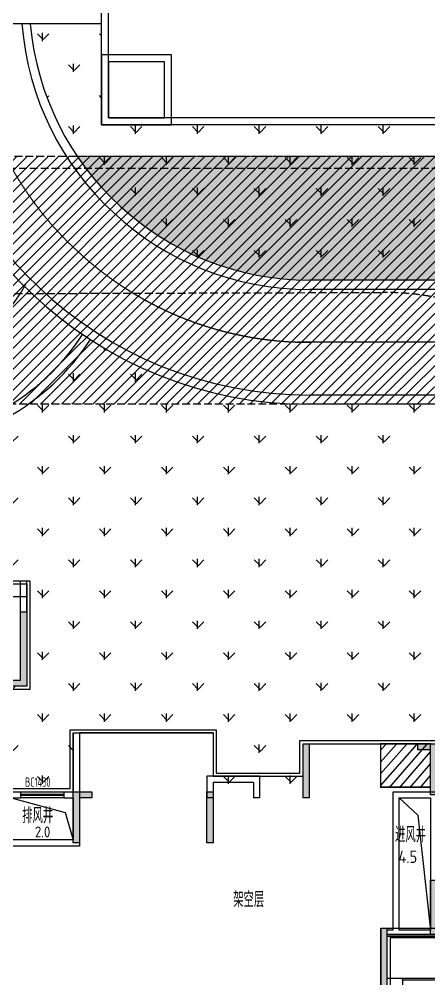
# Model space of a CAD drawing. Header units: millimetres. Extents: x 36720183 to 38160956, y 58934012 to 60388477.
# Drawn here: x 37267912 to 37281101, y 59293687 to 59324628 of the extents above; entities that cross this region are included whole.
import ezdxf

# ---------------------------------------------------------------- set-up
doc = ezdxf.new("R2010")
doc.units = ezdxf.units.MM
doc.header["$LTSCALE"] = 1000
doc.header["$MEASUREMENT"] = 0
doc.linetypes.add('ACAD_ISO04W100', pattern=[30, 24, -3, 0, -3])
doc.linetypes.add('DASH', pattern=[0.35, 0.25, -0.1])
for name, color, linetype in [('2014-01-17陈潇霏修改', 6, 'Continuous'), ('@ 绿化', 8, 'Continuous'), ('@PAVE', 9, 'Continuous'), ('@YL', 2, 'Continuous'), ('@ZJ20130828', 92, 'Continuous'), ('@扑救面填充', 8, 'Continuous'), ('@植草板', 8, 'Continuous'), ('Axis', 6, 'Continuous'), ('C_Hatch', 41, 'Continuous'), ('C_Wall', 6, 'Continuous'), ('DIM_SYMB', 3, 'Continuous'), ('DL_道路中线_支路网_', 4, 'ACAD_ISO04W100'), ('j-建筑提资说明', 5, 'Continuous'), ('PUB_HATCH', 8, 'Continuous'), ('PUB_TEXT', 7, 'Continuous'), ('STAIR', 2, 'Continuous'), ('WALL', 4, 'Continuous'), ('WINDOW', 2, 'Continuous'), ('WINDOW_TEXT', 3, 'Continuous'), ('扑救面', 2, 'Continuous')]:
    doc.layers.add(name, color=color, linetype=linetype)
doc.layers.add('水管井及降板', color=3, linetype='Continuous', plot=False)
doc.styles.add('_TCH_DIM', font='SIMPLEX', dxfattribs={"bigfont": 'GBCBIG'})
doc.styles.add('_TEL_DIM', font='superos.shx', dxfattribs={"width": 0.8, "height": 3.5, "bigfont": 'haiwenzw.shx'})
doc.styles.get("Standard").update_dxf_attribs({"font": 'gbenor.shx', "bigfont": 'gbcbig.shx'})
pattern_1 = [(90, (0, 0), (-997.7954749999999, 997.7954750000001), [264.58066, -1731.01015]), (45, (0, 0), (-997.7961550815103, 997.7961550815104), [264.58066, -1146.51615]), (135, (0, 0), (-997.7961550815104, -997.7961550815103), [264.58066, -1146.51615])]

# ---------------------------------------------------------------- blocks, each defined once
blk = doc.blocks.new('2014-1-1-G-D2')
at = {"layer": 'C_Hatch'}
h = blk.add_hatch(color=256, dxfattribs=at)
h.paths.add_polyline_path([(3171986.775314488, -850136.5450167041), (3171986.775314488, -849336.5450167041), (3172186.775314488, -849336.5450167041), (3172186.775314488, -850336.5450167041), (3170536.775409855, -850336.5450167041), (3170536.775409855, -850136.5450167041)])
h.paths.add_polyline_path([(3166686.775315139, -842736.5453980354), (3168336.775314766, -842736.5453980354), (3168336.775314766, -842536.5453979976), (3166686.775315139, -842536.5453979976)])
h.paths.add_polyline_path([(3185486.775314115, -851686.5453929105), (3185486.775314115, -851886.5450140969), (3186086.775314115, -851886.5450140969), (3186086.775314115, -850236.5450140969), (3185886.775314115, -850236.5450140969), (3185886.775313929, -851686.5453929105)])
h.paths.add_polyline_path([(3178186.775313556, -835036.5453978933), (3178186.775313556, -837836.5453981739), (3177986.775313556, -837836.5453981739), (3177986.775313556, -835036.5453978933)])
h.paths.add_polyline_path([(3179286.775313556, -838136.545397894), (3179486.727080836, -838136.546825342), (3179486.775313556, -840536.5453981739), (3178886.775313556, -840536.5453981739), (3178886.775313556, -840336.5453981739), (3179286.775313556, -840336.5453981739)])
h.paths.add_polyline_path([(3175086.775313558, -834336.5453981739), (3176786.775313742, -834336.5453981739), (3176786.775313742, -834536.5453981739), (3175086.775313558, -834536.5453981739)])
h.paths.add_polyline_path([(3153486.775313929, -851436.5450167041), (3153486.775313929, -851236.5450167041), (3153086.775313929, -851236.5450167041), (3153086.775313929, -848336.6300844532), (3152886.775313929, -848336.6300844532), (3152886.775313929, -851436.5450167041)])
h.paths.add_polyline_path([(3165186.816513032, -845236.5454129821), (3165186.775314488, -844136.5453981739), (3167186.775314488, -844136.5453981739), (3167186.775314488, -844836.545207439), (3167386.775314488, -844836.545207439), (3167386.775314488, -844136.5453981739), (3167386.775314488, -843936.5453981739), (3167186.775314488, -843936.5453981739), (3164986.775314488, -843936.5453981739), (3164986.816513032, -845236.5454129821)])
h.paths.add_polyline_path([(3162986.692917027, -843936.5453980186), (3162386.692917027, -843936.5453980186), (3162386.692917027, -844136.5453980186), (3162786.692917027, -844136.5453980186), (3162786.692917027, -845586.4553713184), (3162986.692917027, -845586.4553713184)])
h.paths.add_polyline_path([(3168086.775314488, -860536.5453981739), (3168086.775314488, -859936.5446352344), (3168286.775314488, -859936.5446352344), (3168286.775314488, -860336.5453981739), (3169786.775325663, -860336.5453981746), (3169786.775325663, -860536.5453981746)])
h.paths.add_polyline_path([(3172186.775314488, -853836.5446352344), (3172186.775314488, -854036.5446352344), (3172586.775314488, -854036.5446352344), (3172586.775314488, -856036.5453982193), (3172786.775314488, -856036.5453982193), (3172786.775314488, -853836.5446352344)])
h.paths.add_polyline_path([(3165186.775314488, -846736.545207439), (3165186.775314488, -849136.5451120716), (3164986.775314488, -849136.5451120716), (3164986.775314488, -846736.545207439)])
h.paths.add_polyline_path([(3184486.775314488, -842836.5453981739), (3184086.775314488, -842836.5453981739), (3184086.775314488, -843036.5453981739), (3184286.775314488, -843036.5453981739), (3184286.775314488, -844486.545207439), (3184486.775314488, -844486.545207439)])
h.paths.add_polyline_path([(3155386.692917027, -842386.6300844532), (3155386.775314533, -844136.5453980188), (3155586.775314533, -844136.5453980188), (3155586.692917027, -842386.6300844532)])
h.paths.add_polyline_path([(3151886.692917027, -842386.6300844532), (3151286.692917027, -842386.6300844532), (3151286.692917027, -844036.6300844532), (3151486.692917027, -844036.6300844532), (3151486.692917027, -842586.6300844532), (3151886.692917027, -842586.6300844532)])
h.paths.add_polyline_path([(3165786.775314488, -835036.5453978933), (3165786.775314488, -837836.5453981739), (3165986.775314488, -837836.5453981739), (3165986.775314488, -835036.5453978933)])
h.paths.add_polyline_path([(3164686.775314488, -838136.545397894), (3164486.775314488, -838136.545397894), (3164486.775314488, -840536.5453981739), (3165086.775314488, -840536.5453981739), (3165086.775314488, -840336.5453981739), (3164686.775314488, -840336.5453981739)])
h.paths.add_polyline_path([(3158486.775314115, -843936.5453980186), (3158486.775314115, -845586.4553713184), (3158686.775314115, -845586.4553713184), (3158686.775314115, -843936.5453980186)])
h.paths.add_polyline_path([(3151286.692917027, -846786.6301321369), (3151286.692917027, -848536.6300844532), (3151486.692917027, -848536.6300844532), (3151486.692917027, -846786.6301321369)])
h.paths.add_polyline_path([(3168886.775314486, -834336.5453981739), (3167186.775314301, -834336.5453981739), (3167186.775314301, -834536.5453981739), (3168886.775314486, -834536.5453981739)])
h.paths.add_polyline_path([(3170086.775314488, -851236.5450167041), (3168486.775314488, -851236.5450167041), (3168486.775314488, -851436.5450167041), (3170086.775314488, -851436.5450167041)])
h.paths.add_polyline_path([(3160886.778366245, -851236.5450167041), (3158486.778366245, -851236.5450167041), (3158486.778366245, -851436.5450167041), (3160886.778366245, -851436.5450167041)])
h.paths.add_polyline_path([(3169386.775314488, -844436.545207439), (3169386.775314488, -845036.545207439), (3169586.775314488, -845036.545207439), (3169586.775314488, -844636.545207439), (3172186.775314488, -844636.545207439), (3172186.775314488, -844436.545207439)])
h.paths.add_polyline_path([(3171886.775314115, -838236.5453981739), (3171886.775314115, -840636.545398129), (3172086.775314115, -840636.545398129), (3172086.775314115, -838236.5453981739)])
h.paths.add_polyline_path([(3157686.778366245, -856636.5446352344), (3157686.775406964, -859836.5453981746), (3157886.775406964, -859836.5453981746), (3157886.778366245, -856636.5446352344)])
h.paths.add_polyline_path([(3156786.778366245, -854036.5446352344), (3157186.77226273, -854036.5446352344), (3157186.77226273, -853836.5446352344), (3156586.778366245, -853836.5446352344), (3156586.778366245, -856036.5453982193), (3156786.778366245, -856036.5453982193)])
h.paths.add_polyline_path([(3161286.778366245, -852936.5450167041), (3159286.778366245, -852936.5450167041), (3159286.778366245, -853136.5450167041), (3161286.778366245, -853136.5450167041)])
h.paths.add_polyline_path([(3170086.775314488, -852936.5450167041), (3168086.775314488, -852936.5450167041), (3168086.775314488, -853136.5450167041), (3170086.775314488, -853136.5450167041)])
h.paths.add_polyline_path([(3171486.775314488, -856636.5446352344), (3171486.775314488, -859836.5453981746), (3171686.775314488, -859836.5453981746), (3171686.775314488, -856636.5446352344)])
h.paths.add_polyline_path([(3174386.775314488, -848686.5450166557), (3174186.775314488, -848686.5450166557), (3174186.775314488, -850336.5450167041), (3174786.775314488, -850336.5450167041), (3174786.775314488, -850136.5450167041), (3174386.775314488, -850136.5450167041)])
h.paths.add_polyline_path([(3181786.775314488, -850136.5450167041), (3181786.775314488, -851886.5450167041), (3181986.775314488, -851886.5450167041), (3181986.775314488, -850136.5450167041)])
h.paths.add_polyline_path([(3185886.775314488, -845736.545207439), (3185886.775314488, -847486.5451061111), (3186086.775314488, -847486.5451061111), (3186086.775314488, -845736.545207439)])
h.paths.add_polyline_path([(3178486.775313929, -842836.554934917), (3178486.775313929, -844486.554934917), (3178686.775313929, -844486.554934917), (3178686.775313929, -843036.554934917), (3179336.903487385, -843036.5453954004), (3179336.903487385, -842836.5453954004)])
h.paths.add_polyline_path([(3161286.775314488, -860536.5453981739), (3159586.775326222, -860536.5453981746), (3159586.775326222, -860336.5453981746), (3161086.775314488, -860336.5453981739), (3161086.775314488, -859936.5446352344), (3161286.775314488, -859936.5446352344)])
at = {"layer": 'C_Wall'}
for points in [[(3168886.775314486, -834336.5453981739), (3167186.775314301, -834336.5453981739), (3167186.775314301, -834536.5453981739), (3168886.775314486, -834536.5453981739)], [(3175086.775313558, -834336.5453981739), (3176786.775313742, -834336.5453981739), (3176786.775313742, -834536.5453981739), (3175086.775313558, -834536.5453981739)], [(3165786.775314488, -835036.5453978933), (3165786.775314488, -837836.5453981739), (3165986.775314488, -837836.5453981739), (3165986.775314488, -835036.5453978933)], [(3178186.775313556, -835036.5453978933), (3178186.775313556, -837836.5453981739), (3177986.775313556, -837836.5453981739), (3177986.775313556, -835036.5453978933)], [(3164686.775314488, -838136.545397894), (3164486.775314488, -838136.545397894), (3164486.775314488, -840536.5453981739), (3165086.775314488, -840536.5453981739), (3165086.775314488, -840336.5453981739), (3164686.775314488, -840336.5453981739)], [(3179286.775313556, -838136.545397894), (3179486.727080836, -838136.546825342), (3179486.775313556, -840536.5453981739), (3178886.775313556, -840536.5453981739), (3178886.775313556, -840336.5453981739), (3179286.775313556, -840336.5453981739)], [(3171886.775314115, -838236.5453981739), (3171886.775314115, -840636.545398129), (3172086.775314115, -840636.545398129), (3172086.775314115, -838236.5453981739)], [(3155386.692917027, -842386.6300844532), (3155386.775314533, -844136.5453980188), (3155586.775314533, -844136.5453980188), (3155586.692917027, -842386.6300844532)], [(3166686.775315139, -842736.5453980354), (3168336.775314766, -842736.5453980354), (3168336.775314766, -842536.5453979976), (3166686.775315139, -842536.5453979976)], [(3178486.775313929, -842836.554934917), (3178486.775313929, -844486.554934917), (3178686.775313929, -844486.554934917), (3178686.775313929, -843036.554934917), (3179336.903487385, -843036.5453954004), (3179336.903487385, -842836.5453954004)], [(3184486.775314488, -842836.5453981739), (3184086.775314488, -842836.5453981739), (3184086.775314488, -843036.5453981739), (3184286.775314488, -843036.5453981739), (3184286.775314488, -844486.545207439), (3184486.775314488, -844486.545207439)], [(3158486.775314115, -843936.5453980186), (3158486.775314115, -845586.4553713184), (3158686.775314115, -845586.4553713184), (3158686.775314115, -843936.5453980186)], [(3169386.775314488, -844436.545207439), (3169386.775314488, -845036.545207439), (3169586.775314488, -845036.545207439), (3169586.775314488, -844636.545207439), (3172186.775314488, -844636.545207439), (3172186.775314488, -844436.545207439)], [(3185886.775314488, -845736.545207439), (3185886.775314488, -847486.5451061111), (3186086.775314488, -847486.5451061111), (3186086.775314488, -845736.545207439)], [(3151286.692917027, -846786.6301321369), (3151286.692917027, -848536.6300844532), (3151486.692917027, -848536.6300844532), (3151486.692917027, -846786.6301321369)], [(3153486.775313929, -851436.5450167041), (3153486.775313929, -851236.5450167041), (3153086.775313929, -851236.5450167041), (3153086.775313929, -848336.6300844532), (3152886.775313929, -848336.6300844532), (3152886.775313929, -851436.5450167041)], [(3174386.775314488, -848686.5450166557), (3174186.775314488, -848686.5450166557), (3174186.775314488, -850336.5450167041), (3174786.775314488, -850336.5450167041), (3174786.775314488, -850136.5450167041), (3174386.775314488, -850136.5450167041)], [(3171986.775314488, -850136.5450167041), (3171986.775314488, -849336.5450167041), (3172186.775314488, -849336.5450167041), (3172186.775314488, -850336.5450167041), (3170536.775409855, -850336.5450167041), (3170536.775409855, -850136.5450167041)], [(3181786.775314488, -850136.5450167041), (3181786.775314488, -851886.5450167041), (3181986.775314488, -851886.5450167041), (3181986.775314488, -850136.5450167041)], [(3185486.775314115, -851686.5453929105), (3185486.775314115, -851886.5450140969), (3186086.775314115, -851886.5450140969), (3186086.775314115, -850236.5450140969), (3185886.775314115, -850236.5450140969), (3185886.775313929, -851686.5453929105)], [(3160886.778366245, -851236.5450167041), (3158486.778366245, -851236.5450167041), (3158486.778366245, -851436.5450167041), (3160886.778366245, -851436.5450167041)], [(3170086.775314488, -851236.5450167041), (3168486.775314488, -851236.5450167041), (3168486.775314488, -851436.5450167041), (3170086.775314488, -851436.5450167041)], [(3161286.778366245, -852936.5450167041), (3159286.778366245, -852936.5450167041), (3159286.778366245, -853136.5450167041), (3161286.778366245, -853136.5450167041)], [(3170086.775314488, -852936.5450167041), (3168086.775314488, -852936.5450167041), (3168086.775314488, -853136.5450167041), (3170086.775314488, -853136.5450167041)], [(3157686.778366245, -856636.5446352344), (3157686.775406964, -859836.5453981746), (3157886.775406964, -859836.5453981746), (3157886.778366245, -856636.5446352344)], [(3171486.775314488, -856636.5446352344), (3171486.775314488, -859836.5453981746), (3171686.775314488, -859836.5453981746), (3171686.775314488, -856636.5446352344)]]:
    blk.add_lwpolyline(points, close=True, dxfattribs=at)
for points in [[(3151886.692917027, -842386.6300844532), (3151286.692917027, -842386.6300844532), (3151286.692917027, -844036.6300844532), (3151486.692917027, -844036.6300844532), (3151486.692917027, -842586.6300844532), (3151886.692917027, -842586.6300844532), (3151886.692917027, -842386.6300844532)], [(3162986.692917027, -843936.5453980186), (3162386.692917027, -843936.5453980186), (3162386.692917027, -844136.5453980186), (3162786.692917027, -844136.5453980186), (3162786.692917027, -845586.4553713184), (3162986.692917027, -845586.4553713184), (3162986.692917027, -843936.5453980186)], [(3165186.816513032, -845236.5454129821), (3165186.775314488, -844136.5453981739), (3167186.775314488, -844136.5453981739), (3167186.775314488, -844836.545207439), (3167386.775314488, -844836.545207439), (3167386.775314488, -844136.5453981739), (3167386.775314488, -843936.5453981739), (3167186.775314488, -843936.5453981739), (3167186.775314488, -843936.5453981739), (3164986.775314488, -843936.5453981739), (3164986.816513032, -845236.5454129821), (3165186.816513032, -845236.5454129821)], [(3165186.775314488, -846736.545207439), (3165186.775314488, -849136.5451120716), (3164986.775314488, -849136.5451120716), (3164986.775314488, -846736.545207439), (3165186.775314488, -846736.545207439)], [(3156786.778366245, -854036.5446352344), (3157186.77226273, -854036.5446352344), (3157186.77226273, -853836.5446352344), (3156586.778366245, -853836.5446352344), (3156586.778366245, -856036.5453982193), (3156786.778366245, -856036.5453982193), (3156786.778366245, -854036.5446352344)], [(3172186.775314488, -853836.5446352344), (3172186.775314488, -854036.5446352344), (3172586.775314488, -854036.5446352344), (3172586.775314488, -856036.5453982193), (3172786.775314488, -856036.5453982193), (3172786.775314488, -853836.5446352344), (3172186.775314488, -853836.5446352344)], [(3161086.775314488, -860336.5453981739), (3161086.775314488, -859936.5446352344), (3161286.775314488, -859936.5446352344), (3161286.775314488, -860536.5453981739)], [(3168086.775314488, -860536.5453981739), (3168086.775314488, -859936.5446352344), (3168286.775314488, -859936.5446352344), (3168286.775314488, -860336.5453981739), (3169786.775325663, -860336.5453981746), (3169786.775325663, -860536.5453981746), (3168086.775314488, -860536.5453981739)], [(3161286.775314488, -860536.5453981739), (3159586.775326222, -860536.5453981746), (3159586.775326222, -860336.5453981746), (3161086.775314488, -860336.5453981739)]]:
    blk.add_lwpolyline(points, dxfattribs=at)
blk = doc.blocks.new('we213421ads')
at = {"layer": '2014-01-17陈潇霏修改'}
blk.add_line((8492449.93234997, 437106.9401780684), (8492449.93234997, 437106.9401780684), dxfattribs=at)
at = {"layer": 'WALL'}
for p, q in [((8492649.93237387, 438006.9403687511), (8493449.93237387, 438006.9403687511)), ((8492649.93237387, 438006.9403687511), (8492649.93237387, 437906.9403687511)), ((8492649.93237387, 437906.9403687511), (8493449.93237387, 437906.9403687511)), ((8493449.93237387, 438006.9403687511), (8493449.93237387, 437906.9403687511)), ((8499049.932374572, 438006.9403688455), (8498049.932374429, 438006.9403687511)), ((8498049.932374429, 437706.9403687511), (8498049.932374429, 438006.9403687511)), ((8499049.9323744, 436306.9401781177), (8499049.932374572, 438006.9403688455)), ((8498749.932374626, 437706.940368238), (8498049.932374429, 437706.9403687511)), ((8498749.9323744, 436306.9401781107), (8498749.932374626, 437706.940368238)), ((8501749.823874274, 435806.9416063223), (8501749.832441026, 437006.9416058604)), ((8501749.832441026, 437006.9416058604), (8501949.83244102, 437006.9401780684)), ((8501949.823874269, 435806.9401785303), (8501949.83244102, 437006.9401780684)), ((8489549.849976968, 435806.9401782993), (8489549.932388198, 436506.9223810295)), ((8489549.932388198, 436506.9223810295), (8489749.932386812, 436506.8988343654)), ((8489749.849975582, 435806.9166316352), (8489749.932386812, 436506.8988343654)), ((8492449.932374429, 436306.9401775319), (8492449.932373945, 436506.9403681615)), ((8492449.932373945, 436506.9403681615), (8492749.932373945, 436506.940368888)), ((8492449.932374429, 436306.9401775319), (8492749.932374429, 436306.9401782583)), ((8492749.932374429, 436306.9401782583), (8492749.932373945, 436506.940368888)), ((8498749.9323744, 436306.9401781107), (8499049.9323744, 436306.9401781177)), ((8489549.849976968, 435806.9401782993), (8489749.849975582, 435806.9166316352)), ((8501749.823874274, 435806.9416063223), (8501949.823874269, 435806.9401785303)), ((8488249.932374429, 432706.9401782993), (8488249.932374429, 433706.9401780162)), ((8488249.932374429, 433706.9401780162), (8488449.932374429, 433706.9401780162)), ((8488449.932374429, 432706.9401782993), (8488449.932374429, 433706.9401780162)), ((8503049.932373125, 432706.9401782993), (8503049.932373125, 433706.9401780162)), ((8503049.932373125, 433706.9401780162), (8503249.932373125, 433706.9401780162)), ((8503249.932373125, 432706.9401782993), (8503249.932373125, 433706.9401780162)), ((8488249.932374429, 432706.9401782993), (8488449.932374429, 432706.9401782993)), ((8503049.932373125, 432706.9401782993), (8503249.932373125, 432706.9401782993)), ((8504749.932372048, 428805.6681284038), (8504949.932371894, 428805.6759761787)), ((8504749.932372048, 428805.6681284038), (8504750.014770586, 426906.9483012194)), ((8504949.932371894, 428805.6759761788), (8504950.014770431, 426906.9561489944))]:
    blk.add_line(p, q, dxfattribs=at)
at = {"layer": 'WINDOW', "linetype": 'DASH', "ltscale": 1000}
for p, q in [((8492449.932374213, 437106.9401780684), (8492449.904656382, 438007.0296719166)), ((8492449.904656382, 438007.0296719166), (8492649.93237387, 438006.9403687511)), ((8498049.932374429, 437906.9401779715), (8493449.93237387, 437906.9401779715)), ((8492449.93234997, 437107.7274064702), (8492449.932373945, 436506.8510645092)), ((8491149.569821436, 428005.6759935461), (8491149.899681093, 430305.6758071372)), ((8509249.56982125, 428805.6759761788), (8504949.936349533, 428805.5072633974)), ((8483149.931912122, 428106.9403694234), (8483149.77706518, 425705.6759923764)), ((8489249.56982125, 428005.6759935476), (8491149.569821436, 428005.6759935461)), ((8481549.555019226, 425237.3285196052), (8481549.555019226, 425237.2555550719)), ((8481549.555019226, 425237.2555550719), (8481549.623448163, 425106.9403757095)), ((8481649.555019226, 425237.3366263009), (8481649.53349286, 425237.3366245557)), ((8516449.652218152, 422305.6759760844), (8514849.56982125, 422305.6759760844)), ((8514949.569820859, 422206.8035807822), (8516549.932265919, 422206.9449155156)), ((8514949.569820859, 422206.8035807822), (8514949.56981573, 420505.133044998))]:
    blk.add_line(p, q, dxfattribs=at)
for points in [[(8483149.931912122, 428106.9403694234), (8491049.932373684, 428106.940369647), (8491049.932374116, 429606.9051858254), (8491049.655161828, 429605.6409965571), (8491049.57276417, 430205.6759884723), (8488149.849977154, 430206.9401777852), (8487649.932374243, 430206.9401777852), (8487649.932374243, 431006.9401779715), (8487649.932374243, 433806.9401780162), (8489449.932374429, 433806.9401780162), (8489449.932374429, 437106.9401780684), (8492449.932374213, 437106.9401780684)], [(8489549.932374429, 435706.9401779715), (8489049.932374429, 435706.9401779715), (8489049.932374429, 437006.9401780684), (8492449.932373922, 437006.9401780684)], [(8499049.932374429, 437106.9401780684), (8502049.82941277, 437106.9401780684), (8502049.932374801, 435706.9401782099)], [(8501949.932374801, 435706.9401782099), (8502449.932374801, 435706.9401782099), (8502449.932374801, 437006.9401780684), (8499049.932374429, 437006.9401780684)], [(8501949.932374801, 435706.9401782099), (8501949.932374801, 433606.9401780162), (8503249.932373125, 433606.9401780162), (8503249.555018855, 430306.9401754611), (8501049.932372477, 430306.9901163731), (8501049.932372477, 428106.9483012045), (8500549.932372663, 428106.9483006911), (8500549.932372663, 426906.9483010704), (8504750.014770586, 426906.9483012194), (8504750.014770586, 428806.8692863033)], [(8502049.932374801, 435706.9401782099), (8502049.932374801, 433706.9401780162), (8503350.312821329, 433706.9401780162), (8503349.555018855, 430206.9901163731), (8501149.932372477, 430206.9901163731), (8501149.932372477, 428006.9483013072), (8500649.932372663, 428006.9483007938), (8500649.932372663, 427006.9483010739), (8504650.014770586, 427006.9483012158), (8504650.014770586, 428906.8694389253), (8504650.014770586, 428906.8694389253)], [(8488249.932374429, 431106.9401779715), (8487749.932374243, 431106.9401779715), (8487749.932374243, 433706.9401780162), (8489549.932374429, 433706.9401780162)], [(8488849.932374429, 430306.9401777852), (8491149.569821436, 430305.6759884723), (8491149.899681093, 430305.6758071372)], [(8504650.014770586, 428906.8622658234), (8509349.932526296, 428906.8622658234), (8509349.929473989, 427505.6760964641), (8512049.937545683, 427505.668710908), (8512050.020098317, 428556.8223172495), (8516549.64766318, 428555.5633300407), (8516549.932265919, 422206.9449155156)], [(8509249.932526294, 428805.6759761788), (8509249.932526296, 428805.6759761788), (8509249.929321367, 427405.6763700024), (8512149.932219427, 427405.6684373839), (8512150.014770586, 428456.7943350166), (8516449.652218152, 428455.5913046611), (8516449.569820875, 422305.5913046611)], [(8481549.555019226, 425237.2380921726), (8481549.555019226, 425705.6759923764), (8483149.775916092, 425705.6759923764)], [(8481649.623448163, 425106.9638496081), (8481649.555019226, 425605.6759923764), (8483249.932373125, 425605.6759923764)], [(8481649.623448163, 425106.9403025203), (8481549.554355025, 425106.9401804988)]]:
    blk.add_lwpolyline(points, dxfattribs=at)
blk = doc.blocks.new('fsdf12312')
at = {"layer": 'DIM_SYMB'}
blk.add_lwpolyline([(6641369.264358278, 390233.0963138854), (6638454.899579208, 390233.0963139152)], dxfattribs=at)
for points in [[(6643041.334750582, 388061.5553995659, 0, 0, 0), (6641991.334750574, 388061.5553995733, 80.00000000000001, 0, 0), (6641691.334750574, 388061.5553995733, 0, 0, 0)], [(6643041.334750582, 387147.2423652782, 0, 0, 0), (6642421.327744219, 387147.2423652857, 80.00000000000001, 0, 0), (6642121.327744219, 387147.2423652857, 0, 0, 0)]]:
    blk.add_lwpolyline(points, format="xyseb", dxfattribs=at)
at = {"layer": 'STAIR'}
for p, q in [((6639854.899545703, 390233.0962969651), (6639854.899545841, 390733.096327461)), ((6642934.899545703, 390233.2469656681), (6642934.899545703, 390733.0963278328)), ((6639854.899545703, 390233.0962969651), (6638454.899545703, 390233.0962969725)), ((6638454.899545703, 390233.0962969725), (6638454.899545681, 387333.0962969725)), ((6639854.899432961, 388893.0962842991), (6639854.899545703, 390233.0962969651)), ((6642874.899650645, 390233.0962761333), (6639854.899545703, 390233.0962969651)), ((6639854.899637122, 388893.0962842991), (6639854.899545703, 390233.0962969651)), ((6640134.899637122, 388893.0962816392), (6640134.899545703, 390233.0962969651)), ((6640414.899637122, 388893.0962789868), (6640414.899545703, 390233.0962969576)), ((6640694.899637122, 388893.0962763344), (6640694.899545703, 390233.0962969576)), ((6640974.899637122, 388893.0962736746), (6640974.899545703, 390233.0962969576)), ((6641254.899279978, 388893.0962710222), (6641254.899545703, 390233.0962969576)), ((6641534.899279978, 388893.0962683698), (6641534.899545703, 390233.0962969502)), ((6641814.899637122, 388893.0962657099), (6641814.899545703, 390233.0962969502)), ((6642094.899637114, 388893.0962630575), (6642094.899545703, 390233.0962969502)), ((6642374.899637122, 388893.0962604051), (6642374.899545703, 390233.0962969502)), ((6642654.899637122, 388893.0962577527), (6642654.899545703, 390233.0962969427)), ((6642874.899603467, 388733.0963421082), (6642874.899545711, 390233.0962969427)), ((6642874.899545711, 390233.0962969427), (6642934.899545711, 390233.0962969427)), ((6642934.899545703, 390233.0962969427), (6642874.899650645, 390233.0962761333)), ((6642934.899545696, 388833.0962969427), (6642934.899545703, 390233.0962969427)), ((6642934.899603467, 388673.0963421082), (6642934.899545711, 390233.0962969427)), ((6642874.899545703, 388893.0962969427), (6639704.899569023, 388893.0963269984)), ((6639704.899569023, 388893.0963269984), (6639704.899569016, 388673.0963421305)), ((6639704.899569016, 388673.0963421305), (6642934.899603467, 388673.0963421082)), ((6642874.899545703, 388833.0962969427), (6639764.899569023, 388833.0963269984)), ((6639764.899569023, 388833.0963269984), (6639764.899569016, 388733.0963421305)), ((6639764.899569016, 388733.0963421305), (6642874.899603467, 388733.0963421082)), ((6639854.899438564, 388733.0963339498), (6639854.899432953, 388833.0962521796)), ((6639854.899545681, 387333.0962969651), (6639854.899443071, 388673.0963937183)), ((6642874.900989991, 388833.0962761333), (6639854.899545696, 388833.0962969651)), ((6639854.899545688, 388733.0962969651), (6642874.902639594, 388733.0962761333)), ((6639854.899637114, 388673.0963937258), (6639854.899545681, 387333.0962969651)), ((6640134.899279971, 388673.0963937258), (6640134.899545681, 387333.0962969651)), ((6640414.899637114, 388673.0963937183), (6640414.899545681, 387333.0962969576)), ((6640694.899279971, 388673.0963937183), (6640694.899545681, 387333.0962969576)), ((6640974.899637122, 388673.0963937183), (6640974.899545681, 387333.0962969576)), ((6641254.899637122, 388673.0963937183), (6641254.899545681, 387333.0962969576)), ((6641534.899637114, 388673.0963937109), (6641534.899545681, 387333.0962969502)), ((6641814.899637114, 388673.0963937109), (6641814.899545681, 387333.0962969502)), ((6642094.899637114, 388673.0963937109), (6642094.899545681, 387333.0962969502)), ((6642374.899279971, 388673.0963937034), (6642374.899545681, 387333.0962969502)), ((6642654.899279978, 388673.0963937034), (6642654.899545681, 387333.0962969427)), ((6642874.899545703, 388833.0962969427), (6642874.899545703, 388893.0962969427)), ((6642934.899545688, 388733.0962969427), (6642934.892244842, 388673.1066708778)), ((6642934.892244842, 388673.1066708778), (6642934.899637122, 388673.0963937034)), ((6642934.899637122, 388673.0963937034), (6642934.899545681, 387333.0962969427)), ((6638454.899545681, 387333.0962969725), (6639854.899545681, 387333.0962969651)), ((6639854.899545681, 387333.0962969651), (6642934.899545681, 387333.0962969427)), ((6639854.899545681, 387333.0962969651), (6639854.899545542, 386833.0963104274)), ((6642934.899545681, 387333.0962969427), (6642934.899545681, 386833.0963107934))]:
    blk.add_line(p, q, dxfattribs=at)
at = {"layer": 'WALL'}
blk.add_line((6638454.899562735, 390733.0963278477), (6638454.899585795, 390033.0963078727), dxfattribs=at)
at = {"layer": 'PUB_TEXT', "style": '_TCH_DIM'}
for p in [(6643146.334750582, 387886.5553995659), (6643146.334750582, 386972.2423652782)]:
    blk.add_text('下', height=337.5886524822695, dxfattribs=at).set_placement(p)
blk = doc.blocks.new('T4scpm')
at = {"layer": '水管井及降板', "ltscale": 0.5}
h = blk.add_hatch(dxfattribs=at)
h.set_pattern_fill('ANSI31', color=6, scale=2000, angle=3.891542205998133, style=0)
h.set_pattern_definition([(48.89154220599814, (-33116474.47446417, -61870314.04827593), (-188.3665861888746, 164.3716192277404), [])])
h.paths.add_polyline_path([(255319.7042991966, 54090.34459382296), (255319.7040230781, 52690.34459381551), (256929.1633261144, 52690.34428330511), (256929.1636022404, 54090.34428330511)])
at = {"layer": 'Axis', "color": 6}
for p, q in [((242622.0387009978, 58863.42127624154), (243922.0387009978, 58863.42127624154)), ((243922.0387009978, 58863.42127624154), (243922.0387009978, 55963.42127596587)), ((243922.0387009978, 55963.42127596587), (241722.0387008116, 55963.42127605528)), ((245422.0387009978, 52563.42127619684), (245422.0387009978, 54463.42126119882)), ((245422.0387009978, 54463.42126119882), (249922.0387015566, 54463.42126119882)), ((249922.0387015566, 54463.42126119882), (249922.03564924, 53063.42165502161)), ((252822.0481118336, 52563.2847244814), (252822.0481118336, 54113.33658968657)), ((252822.0481118336, 54113.33658968657), (257122.0387011841, 54113.33658968657)), ((249922.03564924, 53063.48993083835), (252822.0481118336, 53063.35337920487)), ((255522.0387015566, 47963.42126110941), (255522.0387015566, 45063.42126119882))]:
    blk.add_line(p, q, dxfattribs=at)
at = {"layer": 'PUB_HATCH', "color": 6}
for points in [[(243422.0387009978, 52363.42127642035), (245157.5933214128, 51894.08137585223), (245421.758905448, 51013.46204323322)], [(255921.6764568239, 52363.37204898149), (256519.7474313155, 51806.16465345025), (256922.0386917293, 48100.99309249967)]]:
    blk.add_lwpolyline(points, dxfattribs=at)
at = {"layer": 'WALL', "color": 6}
for p, q in [((251422.0387015566, 53063.42165502161), (249722.0387013778, 53063.42165502161)), ((249722.0387013778, 53063.42165502161), (249722.0387013704, 52363.42127611488)), ((251422.0387015566, 53063.42165502161), (251422.0387015566, 52363.42127611488)), ((251222.0387015566, 52863.42165502161), (249922.0387013704, 52863.42165502161)), ((249922.0387013704, 52863.42165502161), (249922.0387013704, 52363.42127611488)), ((251222.0387015566, 52863.42165502161), (251222.0387015566, 52363.42127611488)), ((249922.0387013704, 52363.42127611488), (249722.0387013704, 52363.42127611488)), ((251422.0387015566, 52363.42127611488), (251222.0387015566, 52363.42127611488)), ((255322.1211935729, 48163.33670315146), (255322.1211935356, 41862.87842735648)), ((255322.1211935729, 48163.33670315146), (257822.0387030989, 48163.33670313656)), ((255721.857579194, 48100.99309249967), (255522.0387015566, 48100.99309249967)), ((255522.1211430356, 47963.33670315146), (255522.1211177856, 42062.87842735648)), ((255522.1211430356, 47963.33670315146), (257822.0387030989, 47963.33670313656))]:
    blk.add_line(p, q, dxfattribs=at)
for points in [[(243222.0387013704, 50813.46204323322), (243222.0387009978, 50813.46204323322), (243222.0387009978, 52563.42127642035), (243721.758905448, 52563.42127642035)], [(245122.0387009978, 52563.42127642035), (245621.758905448, 52563.42127642035), (245621.758905448, 50813.46204323322), (243222.0387013704, 50813.46204323322)], [(245122.0387009978, 52363.42127642035), (245421.758905448, 52363.42127642035), (245421.758905448, 51013.46204323322), (243422.0387009978, 51013.46204323322), (243422.0387009978, 52363.42127642035), (243721.758905448, 52363.42127642035)], [(255721.6764568239, 48100.99309249967), (255721.6764568239, 52563.37204898149), (257122.0386917293, 52563.37204898149), (257122.0386917293, 52313.61633754522)], [(257122.0386917293, 47963.33670315146), (255522.0387015566, 47963.33670315146)], [(257122.1359002963, 47962.07240515947), (257122.0534935668, 47899.72890798002), (255522.0535033941, 47899.72890798002), (255522.0535033941, 46161.61415184289)], [(257122.0386917293, 47900.99309249967), (255522.0387015566, 47900.99309249967)]]:
    blk.add_lwpolyline(points, dxfattribs=at)
blk.add_lwpolyline([(255921.6764568239, 52363.37204898149), (256922.0386917293, 52363.37204898149), (256922.0386917293, 48100.99309249967), (255921.6764568239, 48100.99309249967)], close=True, dxfattribs=at)
at = {"layer": 'WINDOW', "color": 6}
for p, q in [((243721.758905448, 52563.42127619684), (243721.758905448, 52363.42127619684)), ((243721.758905448, 52563.42127619684), (245122.0387009978, 52563.42127642035)), ((243721.7589054629, 52488.42127619684), (245122.0387010127, 52488.42127642035)), ((245122.0387009904, 52438.42127642035), (243721.7589054406, 52438.42127619684)), ((245122.0387009978, 52363.42127642035), (243721.758905448, 52363.42127619684)), ((245122.0387009978, 52563.42127619684), (245122.0387009978, 52363.42127619684))]:
    blk.add_line(p, q, dxfattribs=at)
at = {"layer": '水管井及降板', "color": 6, "ltscale": 0.5, "const_width": 50}
blk.add_lwpolyline([(255319.7040704414, 52713.33839714527), (256919.704070434, 52713.33819618821), (256919.7042579949, 54113.33819618821), (255319.7042579949, 54113.33839714527)], close=True, dxfattribs=at)
at = {"color": 6, "rotation": 90}
blk.add_blockref('fsdf12312', (646255.2174456343, -6596392.021135375), dxfattribs=at)
at = {"layer": '2014-01-17陈潇霏修改', "color": 6}
blk.add_blockref('we213421ads', (-8259327.516317856, -374343.5188995004), dxfattribs=at)
at = {"layer": 'C_Hatch', "color": 6, "xscale": -1}
blk.add_blockref('2014-1-1-G-D2', (3408408.814015485, 896499.9666741341), dxfattribs=at)
at = {"layer": 'j-建筑提资说明', "color": 6}
blk.add_text('4.5', height=400, dxfattribs=at).set_placement((255893.9436196685, 50267.30425810069))
at = {"layer": 'j-建筑提资说明', "color": 6, "insert": (244186.092557475, 51442.8743146807), "char_height": 350, "width": 661.7919815480709, "attachment_point": 1}
blk.add_mtext('2.0', dxfattribs=at)
at = {"layer": 'PUB_TEXT', "color": 6, "linetype": 'Continuous', "style": '_TEL_DIM', "width": 0.7}
for s, p in [('排风井', (243775.6359613538, 51545.43940892816)), ('进风井', (255782.6210590899, 50932.4363097921)), ('架空层', (250573.6813016236, 48838.11631352454))]:
    blk.add_text(s, height=500, dxfattribs=at).set_placement(p)
at = {"layer": 'WINDOW_TEXT', "color": 6, "width": 0.7}
blk.add_text('BC1430', height=300, dxfattribs=at).set_placement((243869.8315432146, 52723.92161969095))

msp = doc.modelspace()

# ---------------------------------------------------------------- hatches: boundary and pattern name
at = {"layer": '@ 绿化', "linetype": 'Continuous'}
h = msp.add_hatch(dxfattribs=at)
h.set_pattern_fill('GRASS', color=256, scale=500, style=0)
h.set_pattern_definition(pattern_1)
edge = h.paths.add_edge_path()
edge.add_line((37268268.68091409, 59324475.8338435), (37270563.91177466, 59324475.8338435))
edge.add_line((37270563.91177466, 59324475.8338435), (37270563.91177466, 59321225.83384351))
edge.add_line((37270563.91177466, 59321225.83384351), (37284063.91177466, 59321225.83384351))
edge.add_line((37284063.91177466, 59321225.83384351), (37284063.91177466, 59323475.83384351))
edge.add_line((37284063.91177466, 59323475.83384351), (37320376.28189975, 59323475.83384351))
edge.add_line((37320376.28189975, 59323475.83384351), (37320376.28189975, 59316209.66605668))
edge.add_line((37320376.28189975, 59316209.66605668), (37277268.67891571, 59316209.66605668))
edge.add_arc((37277293.25628821, 59325268.99623109), 9059.363512760081, 185.0227719014663, 269.8445606646556, ccw=False)
h = msp.add_hatch(dxfattribs=at)
h.set_pattern_fill('GRASS', color=256, scale=500, style=0)
h.set_pattern_definition(pattern_1)
edge = h.paths.add_edge_path()
edge.add_arc((37263804.34251719, 59318440.60303674), 7623.557526060063, 271.1185672657775, 327.076890871699)
edge.add_arc((37277268.68091402, 59325209.66605646), 12999.99999978456, 237.0797834376584, 269.9999621403928)
edge.add_line((37277268.67232395, 59312209.66605668), (37288628.14557676, 59312209.66605668))
edge.add_line((37288628.14557676, 59312209.66605668), (37288628.14557676, 59291017.50035463))
edge.add_line((37288628.14557676, 59291017.50035463), (37285833.22807711, 59291017.50039772))
edge.add_line((37285833.22807711, 59291017.50039772), (37285833.22808454, 59298418.228867))
edge.add_line((37285833.22808454, 59298418.228867), (37281353.2279979, 59298518.18645501))
edge.add_line((37281353.2279979, 59298518.18645501), (37281353.2279979, 59298418.22887989))
edge.add_line((37281353.2279979, 59298418.22887989), (37281353.22799785, 59297449.85564691))
edge.add_line((37281353.22799785, 59297449.85564691), (37281353.2279979, 59301268.22879647))
edge.add_line((37281353.2279979, 59301268.22879647), (37277053.15501127, 59301268.22879647))
edge.add_line((37277053.15501127, 59301268.22879647), (37277053.08202465, 59299718.17693471))
edge.add_line((37277053.08202465, 59299718.17693471), (37274153.14560081, 59299718.17693471))
edge.add_line((37274153.14560081, 59299718.17693471), (37274153.14560081, 59301718.31346799))
edge.add_line((37274153.14560081, 59301718.31346799), (37269653.14560044, 59301718.31346799))
edge.add_line((37269653.14560044, 59301718.31346799), (37269653.2279979, 59299718.31348322))
edge.add_line((37269653.2279979, 59299718.31348322), (37265453.14560062, 59299718.31348275))
edge.add_line((37265453.14560062, 59299718.31348275), (37265453.14560062, 59300918.3134829))
edge.add_line((37265453.14560062, 59300918.3134829), (37265953.14559979, 59300918.31348279))
edge.add_line((37265953.14559979, 59300918.31348279), (37265953.14560025, 59303118.31348285))
edge.add_line((37265953.14560025, 59303118.31348285), (37268153.14560044, 59303118.31348275))
edge.add_line((37268153.14560044, 59303118.31348275), (37268153.14560044, 59306018.31348304))
edge.add_line((37268153.14560044, 59306018.31348304), (37266853.14560044, 59306018.31348304))
edge.add_line((37266853.14560044, 59306018.31348304), (37266853.14560044, 59309318.31348304))
edge.add_line((37266853.14560044, 59309318.31348304), (37263953.14560025, 59309318.31348275))
edge.add_line((37263953.14560025, 59309318.31348275), (37263953.16535012, 59310818.49826722))
at = {"layer": '@扑救面填充'}
h = msp.add_hatch(dxfattribs=at)
h.set_pattern_fill('ANSI31', color=256, scale=150)
h.set_pattern_definition([(45, (0, 0), (-168.3798022700466, 168.3798022700466), [])])
h.paths.add_polyline_path([(37248512.05970146, 59320209.66605668), (37364063.21308734, 59320209.66605668), (37364063.21308734, 59312209.66605669), (37248512.05970146, 59312209.66605669)])
at = {"layer": '@植草板'}
h = msp.add_hatch(dxfattribs=at)
h.set_pattern_fill('HONEY', color=8, scale=300)
h.set_pattern_definition([(0, (0, 0), (714.375, 412.4444999999999), [476.25, -952.5]), (120, (0, 0), (-714.3749146511708, 412.4446478285086), [476.2499999999999, -952.4999999999999]), (59.99999999999999, (0, 0), (8.53488292342961e-05, 824.8891478285083), [-952.5, 476.25])])
edge = h.paths.add_edge_path()
edge.add_line((37269778.25492481, 59320209.66605668), (37320376.28189975, 59320209.66605668))
edge.add_line((37320376.28189975, 59320209.66605668), (37320376.28189975, 59315909.66605668))
edge.add_line((37320376.28189975, 59315909.66605668), (37277268.68091409, 59316209.66605667))
edge.add_arc((37277293.25627227, 59325268.99621966), 9059.363495873917, 213.9496531593287, 269.8445734039216, ccw=False)

# ---------------------------------------------------------------- linework, layer by layer
at = {"layer": '@PAVE', "color": 8}
for points in [[(37263953.16535012, 59313519.29526088, 0.2667120045463536), (37268129.91555491, 59316088.8299645)], [(37263947.30761859, 59311118.44109984, 0.2491349104630736), (37269951.74195856, 59314460.15394828, 0.2491349104630736)]]:
    msp.add_lwpolyline(points, format="xyb", dxfattribs=at)
at = {"layer": '@YL'}
for p, q in [((37341554.52549775, 59316209.66605668), (37277268.67891571, 59316209.66605668)), ((37341554.53264069, 59312209.66605668), (37277268.67232395, 59312209.66605668))]:
    msp.add_line(p, q, dxfattribs=at)
at = {"layer": '@YL', "color": 8}
for p, q in [((37341554.52549775, 59315909.66605668), (37277268.67891571, 59315909.66605668)), ((37341554.53264069, 59312509.66605668), (37277268.67232395, 59312509.66605668))]:
    msp.add_line(p, q, dxfattribs=at)
at = {"layer": '@YL'}
msp.add_lwpolyline([(37270563.91177466, 59334725.8338435), (37284063.91177466, 59334725.8338435), (37284063.91177466, 59321225.83384351), (37270563.91177466, 59321225.83384351)], close=True, dxfattribs=at)
at = {"layer": '@YL', "color": 8}
msp.add_lwpolyline([(37270788.91177466, 59334500.8338435), (37283838.91177466, 59334500.8338435), (37283838.91177466, 59321450.83384351), (37270788.91177466, 59321450.83384351)], close=True, dxfattribs=at)
at = {"layer": '@YL'}
msp.add_lwpolyline([(37270563.91177466, 59324475.8338435), (37254029.9278967, 59324475.8338435)], dxfattribs=at)
at = {"layer": '@YL', "elevation": -1687.499999997381}
for points in [[(37272813.91177466, 59321225.83384351), (37272813.91177466, 59323475.83384351), (37270563.91177466, 59323475.83384351), (37270563.91177466, 59321225.83384351)], [(37272588.91177466, 59321450.83384351), (37272588.91177466, 59323250.83384351), (37270788.91177466, 59323250.83384351), (37270788.91177466, 59321450.83384351)]]:
    msp.add_lwpolyline(points, close=True, dxfattribs=at)
at = {"layer": '@YL', "linetype": 'DASH'}
msp.add_lwpolyline([(37269778.25492481, 59320209.66605668), (37320376.28189975, 59320209.66605668)], dxfattribs=at)
at = {"layer": '@YL'}
msp.add_lwpolyline([(37263953.16399468, 59310818.49826719, 0.2491349104631488), (37270203.56217441, 59314297.10003423, 0.2491349104631488)], format="xyb", dxfattribs=at)
for centre, radius, start, end in [((37277268.6809141, 59325209.66605668), 13000.00000000802, 183.2359884660619, 269.9999999999671), ((37277293.25627226, 59325268.99621966), 9059.363495872052, 185.0227718382888, 269.8445734039686)]:
    msp.add_arc(centre, radius, start, end, dxfattribs=at)
at = {"layer": '@YL', "color": 8}
for radius, start in [(12700, 183.312513432225), (9300, 184.5257249947267)]:
    msp.add_arc((37277268.68091409, 59325209.66605668), radius, start, 270, dxfattribs=at)
at = {"layer": '@ZJ20130828'}
msp.add_lwpolyline([(37270563.91177466, 59321225.83384351), (37270563.91177466, 59334725.83384351)], dxfattribs=at)
at = {"layer": 'DL_道路中线_支路网_', "color": 8}
msp.add_line((37341554.52549775, 59314209.66605667), (37276871.62601297, 59314216.8344194), dxfattribs=at)
msp.add_arc((37277268.68091409, 59325209.66605668), 11000, 183.825158046092, 270, dxfattribs=at)
at = {"layer": '扑救面', "color": 8, "linetype": 'DASH'}
for points in [[(37292628.14560706, 59304268.24883171), (37292628.14560706, 59306818.49826722, -0.4142135623726102), (37301628.14560706, 59315818.49826722), (37376732.67909562, 59315818.49826722), (37377004.77896947, 59319818.49826722), (37255021.08774401, 59319818.49826722, -0.4760382451007948), (37246212.08316521, 59330662.79713966, -1.604445197314714)], [(37241185.55340695, 59309421.55616764, -0.2903994655604286), (37248512.05970146, 59315723.6951027), (37279628.14560706, 59315818.49826722, -0.4141895280703238), (37288628.14557676, 59306819.23679765, 0.1940444261363398)]]:
    msp.add_lwpolyline(points, format="xyb", dxfattribs=at)
msp.add_lwpolyline([(37248512.05970146, 59320209.66605668), (37364063.21308734, 59320209.66605668), (37364063.21308734, 59312209.66605669), (37248512.05970146, 59312209.66605669)], close=True, dxfattribs=at)

# ---------------------------------------------------------------- block references
msp.add_blockref('T4scpm', (37024231.10689944, 59247154.89220058))

doc.saveas('drawing.dxf')
